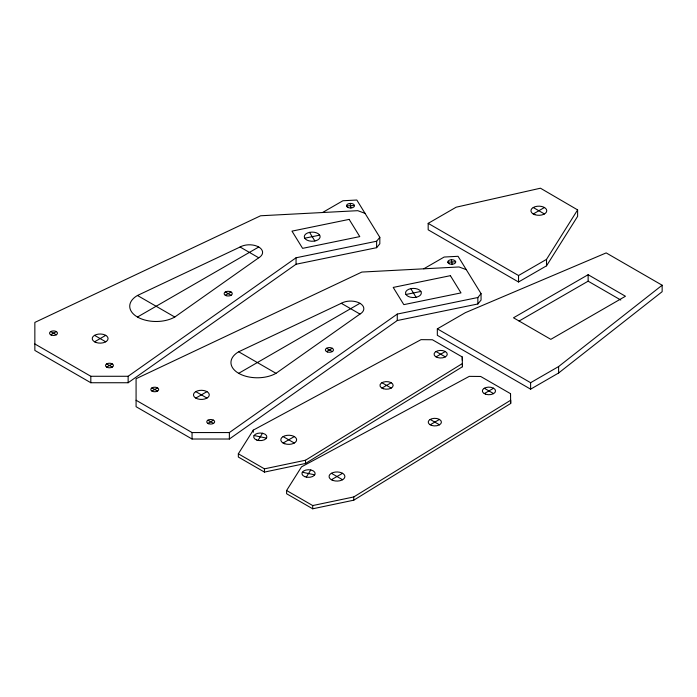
<?xml version="1.0" encoding="UTF-8"?>
<svg xmlns="http://www.w3.org/2000/svg" width="697" height="697" viewBox="0 0 697 697"><rect width="100%" height="100%" fill="white"/><g stroke="black" fill="none" stroke-linecap="round" stroke-linejoin="round"><path stroke-width="1.05" d="M428.176 223.362L518.533 275.524L546.518 259.371L577.613 209.893L540.463 188.207L456.16 207.201L428.176 223.362L428.176 229.818L518.533 281.989L546.518 265.836L577.613 216.358L577.613 209.893M238.339 453.799L253.272 430.127L421.023 339.648L432.401 339.753L462.25 356.96L462.433 366.753L305.504 463.47L264.459 472.087L238.339 457.032L238.339 453.799L264.451 468.846L305.504 460.238L462.433 363.52L462.433 366.753M258.021 440.399L262.534 433.246M286.598 490.505L301.531 466.842L469.281 376.363L480.669 376.467L510.509 393.666L510.701 403.467L353.762 500.185L312.718 508.793L286.598 493.746L286.598 490.505L312.718 505.56L353.762 496.952L510.692 400.226L510.701 403.467M306.279 477.114L310.792 469.961M34.85 343.961L90.819 376.275L128.135 376.275L296.051 257.785L376.624 241.232L379.821 237.337L356.82 200.022L342.924 200.753L322.519 212.524M365.045 213.352L357.788 210.677L260.6 215.774L34.85 322.415L34.85 350.425L90.819 382.74L128.135 382.74L296.051 264.25L376.624 247.688L379.821 243.802L379.821 237.337M136.081 400.244L192.05 432.558L229.365 432.558L397.273 314.077L477.854 297.514L481.052 293.629L458.051 256.304L444.146 257.036L423.75 268.815M466.267 269.643L459.018 266.96L361.83 272.065L136.081 378.706L136.081 406.708L192.05 439.023L229.365 439.023L397.273 320.533L477.854 303.979L481.052 300.085L481.052 293.629M437.333 328.845L530.617 382.705L558.602 366.552L662.15 285.221L606.181 252.906L465.317 312.692L437.333 328.845L437.333 335.309L530.617 389.17L558.602 373.008L662.15 291.686L662.15 285.221M174.781 317.03L258.735 257.785A13.191 7.615 0 0 0 258.735 247.017A13.191 7.615 0 0 0 240.082 247.017L137.466 295.484A26.381 15.229 0 0 0 137.466 317.03A26.381 15.229 0 0 0 174.781 317.03L137.466 295.484M276.003 373.322L359.966 314.077A13.191 7.615 0 0 0 359.966 303.3A13.191 7.615 0 0 0 341.303 303.3L238.688 351.776A26.381 15.229 0 0 0 238.688 373.322A26.381 15.229 0 0 0 276.003 373.322L238.688 351.776M50.707 334.804L56.309 331.572M94.557 341.809L105.744 335.344M137.466 317.03L258.735 247.017M225.314 295.301L231.073 291.973M106.676 367.119A3.955 2.283 0 0 0 113.297 366.091A3.955 2.283 0 0 0 108.453 363.294A3.955 2.283 0 0 0 106.676 367.119L112.278 363.886M151.937 391.087A3.955 2.283 0 0 0 158.559 390.067A3.955 2.283 0 0 0 153.706 387.271A3.955 2.283 0 0 0 151.937 391.087L157.531 387.863M195.779 398.092A7.92 4.574 0 0 0 209.022 396.044A7.92 4.574 0 0 0 199.325 390.451A7.92 4.574 0 0 0 195.779 398.092L206.974 391.627M238.688 373.322L359.966 303.3M533.249 213.97L544.444 207.506M326.544 351.584L332.303 348.265M207.906 423.401L213.5 420.178M283.121 443.031L294.317 436.575M381.904 388.098L391.226 382.714M436.017 356.89L445.339 351.515M588.129 274.714L513.497 317.797L550.813 339.343L625.444 296.251L588.129 274.714L588.129 281.179L519.099 321.029M331.38 479.745L342.575 473.289M430.162 424.804L439.493 419.428M484.276 393.605L493.607 388.229M304.746 238.208L319.662 235.15M405.976 294.5L420.892 291.433M346.583 205.911L354.459 205.502M447.805 262.203L455.69 261.784M254.074 435.529L266.472 438.125M302.341 472.235L314.739 474.831M533.249 207.506L544.444 213.97M588.129 281.179L620.774 300.024M436.017 351.515L445.339 356.89M341.303 303.3L359.966 314.077M240.082 247.017L258.735 257.785M484.276 388.229L493.607 393.605M326.544 348.265L332.303 351.584M225.314 291.973L231.073 295.301M381.904 382.714L391.226 388.09M430.162 419.428L439.493 424.804M283.121 436.583L294.308 443.031M195.779 391.627L206.974 398.092M94.557 335.344L105.744 341.809M331.38 473.289L342.575 479.745M151.937 387.863L157.531 391.087M207.906 420.178L213.5 423.401M50.707 331.572L56.309 334.804M106.676 363.886L112.278 367.119M410.777 288.663A7.92 4.574 0 0 1 421.215 293.794A7.92 4.574 0 0 1 408.303 296.452A7.92 4.574 0 0 1 410.777 288.663L416.083 297.27M309.555 232.371A7.92 4.574 0 0 1 319.993 237.503A7.92 4.574 0 0 1 307.072 240.16A7.92 4.574 0 0 1 309.555 232.371L314.861 240.988M451.395 259.72L452.109 264.268M350.164 203.428L350.879 207.976M510.509 393.666L510.509 395.826M462.25 356.96L462.25 360.192M353.762 496.952L353.762 500.185M312.718 505.56L312.718 508.793M305.504 460.238L305.504 463.47M264.451 468.846L264.459 472.087M253.272 430.127L253.272 432.288M558.602 366.552L558.602 373.008M546.518 259.371L546.518 265.836M530.617 382.705L530.617 389.17M518.533 275.524L518.533 281.989M477.854 297.514L477.854 303.979M397.273 314.077L397.273 320.533M376.624 241.232L376.624 247.688M296.051 257.785L296.051 264.25M229.365 432.558L229.365 439.023M192.05 432.558L192.05 439.023M128.135 376.275L128.135 382.74M90.819 376.275L90.819 382.74M349.153 219.389L291.982 231.134L302.603 248.359L359.774 236.605L349.153 219.389M450.384 275.672L393.213 287.425L403.824 304.641L460.996 292.897L450.384 275.672M333.018 480.468A7.92 4.565 0 0 0 344.893 476.513A7.92 4.565 0 0 0 333.018 472.566A7.92 4.565 0 0 0 333.018 480.468M485.643 394.214A6.595 3.799 0 0 0 495.541 390.912A6.595 3.799 0 0 0 485.643 387.628A6.595 3.799 0 0 0 485.643 394.214M431.53 425.414A6.595 3.799 0 0 0 441.419 422.121A6.595 3.799 0 0 0 431.53 418.827A6.595 3.799 0 0 0 431.53 425.414M304.755 476.652A6.595 3.799 0 0 0 315.114 473.864A6.595 3.799 0 0 0 305.748 470.092A6.595 3.799 0 0 0 304.755 476.652M327.39 351.959A4.069 2.352 0 0 0 333.488 349.929A4.069 2.352 0 0 0 327.39 347.89A4.069 2.352 0 0 0 327.39 351.959M208.725 423.767A3.955 2.283 0 0 0 214.667 421.79A3.955 2.283 0 0 0 208.725 419.812A3.955 2.283 0 0 0 208.725 423.767M449.216 263.745A3.955 2.283 0 0 0 455.646 262.377A3.955 2.283 0 0 0 450.384 259.85A3.955 2.283 0 0 0 449.216 263.745M534.887 214.693A7.92 4.574 0 0 0 546.762 210.738A7.92 4.574 0 0 0 534.887 206.774A7.92 4.574 0 0 0 534.887 214.693M284.759 443.754A7.92 4.565 0 0 0 296.634 439.807A7.92 4.565 0 0 0 284.759 435.852A7.92 4.565 0 0 0 284.759 443.754M437.376 357.5A6.595 3.799 0 0 0 447.274 354.207A6.595 3.799 0 0 0 437.385 350.913A6.595 3.799 0 0 0 437.376 357.5M383.263 388.699A6.595 3.799 0 0 0 393.16 385.406A6.595 3.799 0 0 0 383.272 382.113A6.595 3.799 0 0 0 383.263 388.699M256.496 439.938A6.595 3.799 0 0 0 266.846 437.15A6.595 3.799 0 0 0 257.489 433.377A6.595 3.799 0 0 0 256.496 439.938M96.195 342.532A7.92 4.574 0 0 0 108.061 338.576A7.92 4.574 0 0 0 96.195 334.612A7.92 4.574 0 0 0 96.195 342.532M226.159 295.676A4.069 2.352 0 0 0 232.267 293.637A4.069 2.352 0 0 0 226.159 291.607A4.069 2.352 0 0 0 226.159 295.676M51.526 335.17A3.955 2.283 0 0 0 57.468 333.183A3.955 2.283 0 0 0 51.526 331.206A3.955 2.283 0 0 0 51.526 335.17M347.986 207.462A3.955 2.283 0 0 0 354.425 206.094A3.955 2.283 0 0 0 349.153 203.559A3.955 2.283 0 0 0 347.986 207.462"/></g></svg>
